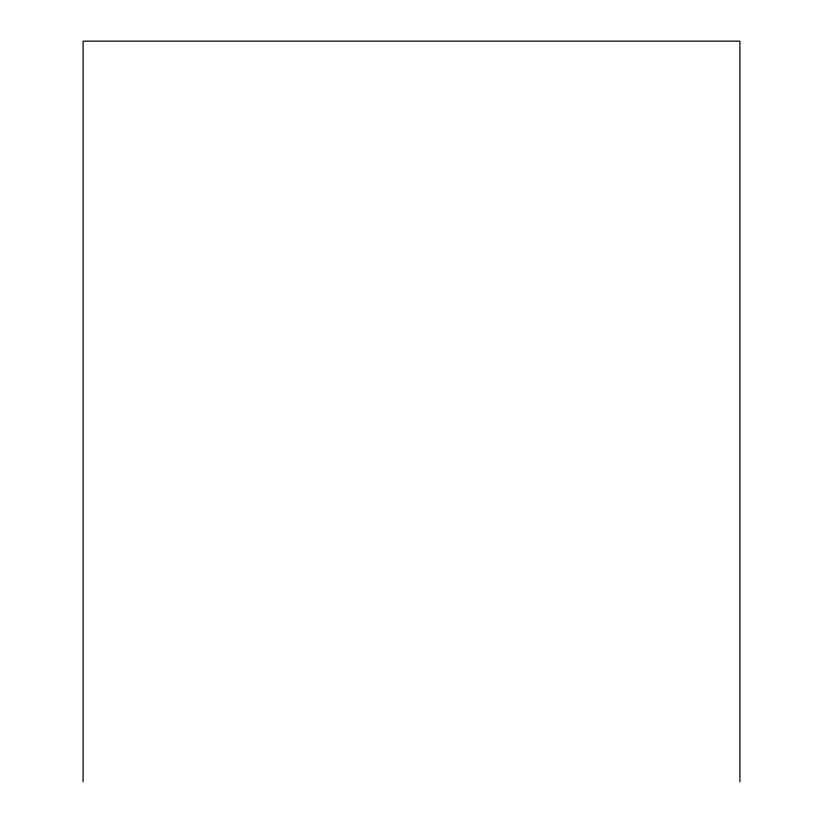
<?xml version="1.0" encoding="UTF-8"?>
<svg xmlns="http://www.w3.org/2000/svg" width="823" height="823" viewBox="0 0 823 823"><rect width="100%" height="100%" fill="white"/><g stroke="black" fill="none" stroke-linecap="round" stroke-linejoin="round"><path stroke-width="1.23" d="M739.908 781.85L739.908 41.15L83.092 41.15L83.092 781.85"/></g></svg>
